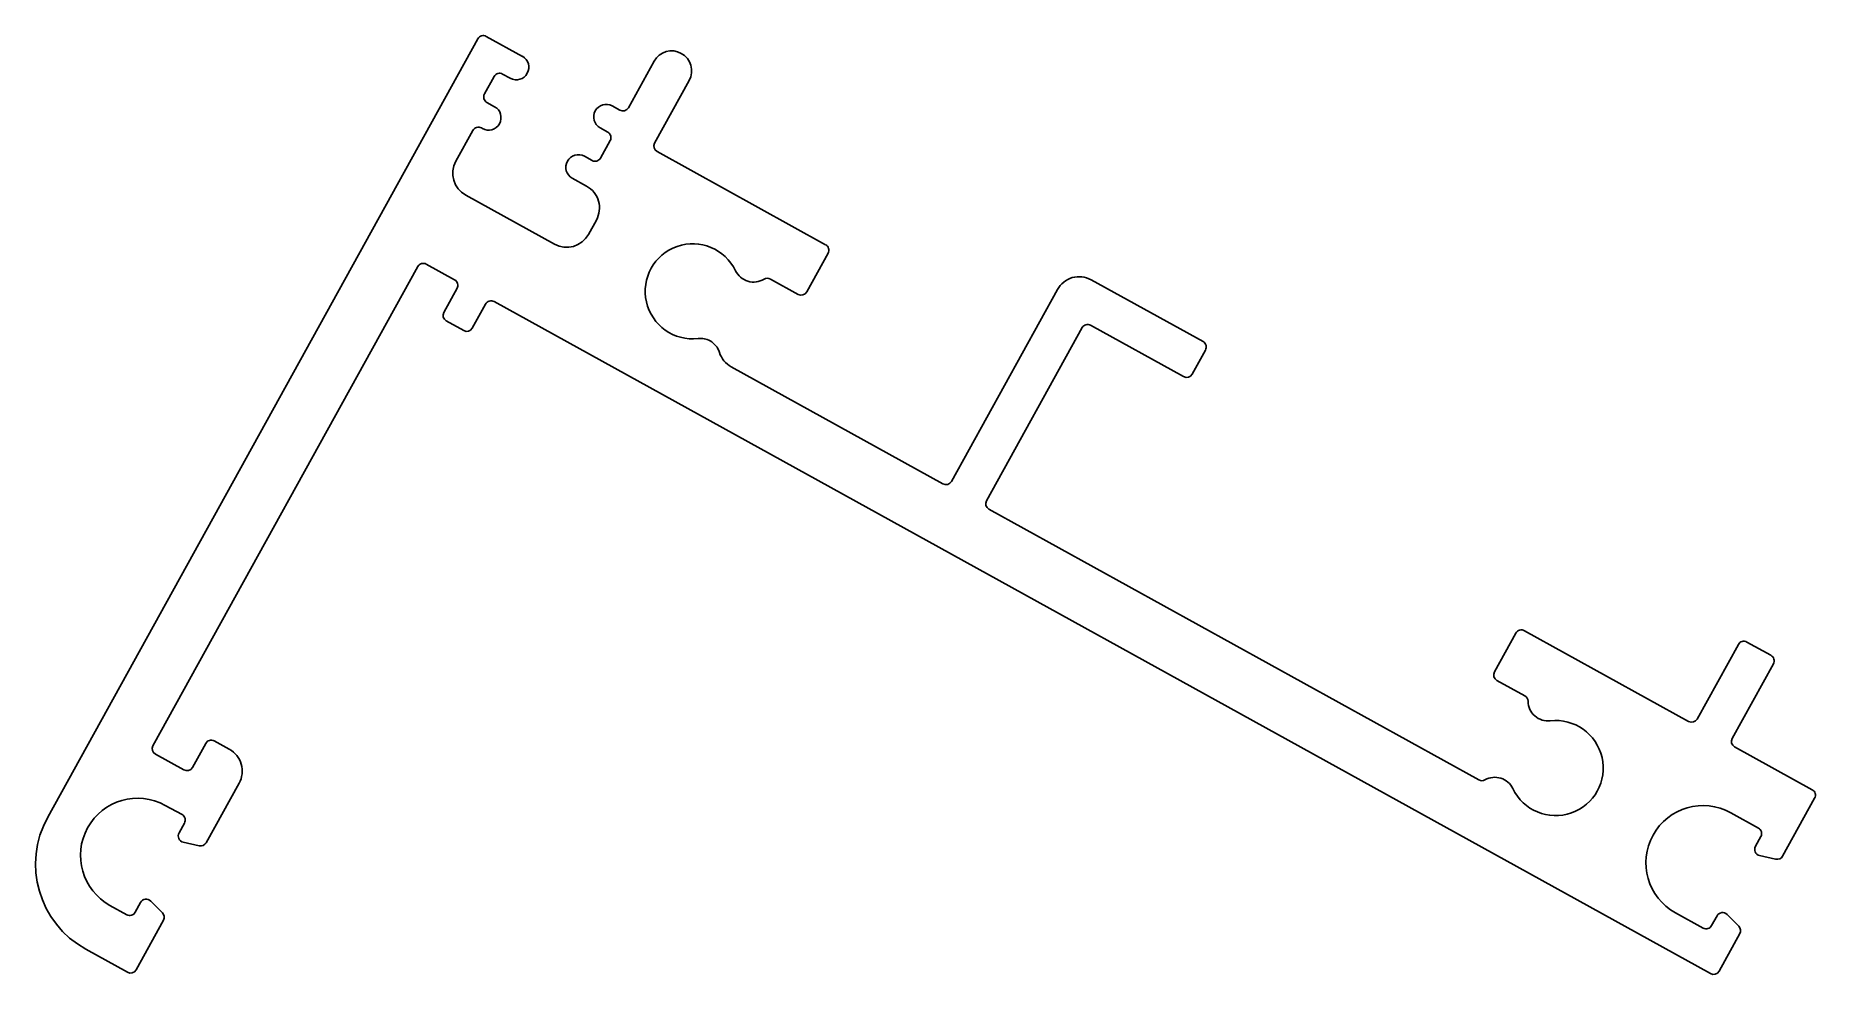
# Model space of a CAD drawing. Header units: inches. Extents: x -30.8 to 40.3, y -0.3 to 37.3.
import ezdxf

# ---------------------------------------------------------------- set-up
doc = ezdxf.new("R2010")
doc.units = ezdxf.units.IN
doc.header["$MEASUREMENT"] = 0
doc.layers.add('1', color=7, linetype='Continuous')
doc.layers.add('CLIP', color=7, linetype='Continuous')

msp = doc.modelspace()

# ---------------------------------------------------------------- linework, layer by layer
at = {"layer": '1', "color": 7, "linetype": 'Continuous'}
for centre, radius, start, end in [((-11.588, 35.991), 0.5, 241.08, 61.08), ((-12.7, 33.977), 0.5, 241.08, 61.08), ((-7.999, 34.008), 0.5, 61.08, 241.08), ((-9.111, 31.995), 0.5, 61.08, 241.08), ((10.906, 26.63), 0.991, 61.08, 151.08), ((27.003, 7.725), 0.25, 241.08, 299.49187)]:
    msp.add_arc(centre, radius, start, end, dxfattribs=at)
at = {"layer": 'CLIP', "color": 7, "linetype": 'Continuous'}
for p, q in [((-13.13, 37.128), (-30.319, 6.016)), ((-11.346, 36.428), (-12.79, 37.226)), ((-12.862, 34.924), (-12.476, 35.624)), ((-12.136, 35.722), (-11.83, 35.553)), ((-6.084, 36.234), (-7.111, 34.374)), ((-6.063, 32.962), (-4.683, 35.46)), ((-12.458, 34.415), (-12.765, 34.584)), ((-7.451, 34.276), (-7.757, 34.445)), ((-14.004, 32.237), (-13.325, 33.466)), ((-12.986, 33.564), (-12.942, 33.54)), ((-8.241, 33.57), (-7.934, 33.401)), ((-7.837, 33.061), (-8.223, 32.361)), ((-8.563, 32.263), (-8.869, 32.432)), ((0.774, 28.899), (-5.965, 32.622)), ((-9.353, 31.557), (-8.782, 31.242)), ((-10.066, 28.918), (-13.613, 30.878)), ((-8.39, 29.883), (-8.707, 29.31)), ((0.016, 27.01), (0.872, 28.559)), ((-26.112, 8.874), (-15.531, 28.025)), ((-15.192, 28.123), (-14.054, 27.494)), ((-13.956, 27.155), (-14.488, 26.192)), ((-1.435, 27.526), (-0.323, 26.912)), ((10.039, 27.109), (5.801, 19.438)), ((15.857, 25.026), (11.385, 27.497)), ((-13.35, 25.563), (-12.818, 26.526)), ((-12.478, 26.624), (36.141, -0.238)), ((-14.39, 25.852), (-13.69, 25.465)), ((11.363, 25.681), (15.083, 23.626)), ((7.201, 18.665), (11.024, 25.583)), ((15.423, 23.724), (15.955, 24.687)), ((5.461, 19.34), (-2.998, 24.014)), ((26.882, 7.506), (7.299, 18.325)), ((28.362, 13.371), (27.507, 11.822)), ((35.267, 9.842), (28.702, 13.469)), ((37.253, 12.92), (35.607, 9.94)), ((38.555, 12.486), (37.593, 13.018)), ((37.007, 9.166), (38.653, 12.146)), ((27.604, 11.482), (28.716, 10.868)), ((-24.005, 8.966), (-24.537, 8.003)), ((-23.061, 8.73), (-23.665, 9.064)), ((40.204, 7.115), (37.105, 8.827)), ((-24.877, 7.905), (-26.015, 8.534)), ((-23.982, 4.996), (-22.67, 7.371)), ((-25.62, 6.488), (-24.95, 6.118)), ((39.023, 4.461), (40.301, 6.775)), ((-24.852, 5.778), (-25.068, 5.387)), ((36.948, 6.195), (38.055, 5.583)), ((-24.902, 5.016), (-24.261, 4.871)), ((38.153, 5.243), (37.937, 4.852)), ((38.103, 4.481), (38.744, 4.336)), ((-27.16, 2.118), (-27.83, 2.488)), ((-26.604, 2.607), (-26.82, 2.216)), ((-25.737, 2.198), (-26.202, 2.664)), ((35.845, 1.583), (34.738, 2.195)), ((-26.79, -0.086), (-25.695, 1.896)), ((36.401, 2.072), (36.185, 1.681)), ((37.268, 1.663), (36.803, 2.129)), ((-28.797, 0.737), (-27.129, -0.184)), ((36.481, -0.14), (37.31, 1.361))]:
    msp.add_line(p, q, dxfattribs=at)
for centre, radius, start, end in [((-12.911, 37.007), 0.25, 61.07996, 151.08004), ((-5.383, 35.847), 0.8, 331.08, 151.08), ((-12.257, 35.503), 0.25, 61.07996, 151.08004), ((-12.644, 34.803), 0.25, 151.07996, 241.08004), ((-7.33, 34.495), 0.25, 241.08, 331.08), ((-13.106, 33.345), 0.25, 61.08, 151.08), ((-8.055, 33.182), 0.25, 331.07996, 61.08004), ((-5.844, 32.841), 0.25, 151.08, 241.08), ((-13.129, 31.753), 1, 151.08, 241.08), ((-8.442, 32.482), 0.25, 241.07996, 331.08004), ((-9.266, 30.366), 1, 331.08, 61.08), ((-9.582, 29.794), 1, 241.08, 331.08), ((-4.539, 27.036), 1.9, 25.64905, 276.51095), ((0.654, 28.68), 0.25, 331.08, 61.08), ((-15.313, 27.904), 0.25, 61.08, 151.08), ((-2.105, 28.205), 0.8, 205.64903, 301.26816), ((-14.175, 27.276), 0.25, 331.08, 61.08), ((-1.558, 27.304), 0.254, 61.08, 121.26816), ((-12.599, 26.405), 0.25, 61.08, 151.08), ((-0.202, 27.131), 0.25, 241.08, 331.08), ((-14.269, 26.071), 0.25, 151.08, 241.08), ((11.243, 25.462), 0.25, 61.08, 151.08), ((-13.569, 25.684), 0.25, 241.08, 331.08), ((-4.233, 24.353), 0.8, 61.08, 96.51098), ((-4.233, 24.353), 0.8, 17.31826, 61.07998), ((15.736, 24.807), 0.25, 331.08, 61.08), ((-2.514, 24.889), 1, 197.31827, 241.08), ((15.204, 23.845), 0.25, 241.08, 331.08), ((5.582, 19.559), 0.25, 241.08, 331.08), ((7.42, 18.544), 0.25, 151.08, 241.08), ((28.581, 13.25), 0.25, 61.08, 151.08), ((37.472, 12.799), 0.25, 61.08, 151.08), ((38.434, 12.267), 0.25, 331.08, 61.08), ((27.725, 11.701), 0.25, 151.08, 241.08), ((28.593, 10.646), 0.254, 0.89184, 61.08), ((29.647, 10.662), 0.8, 180.89184, 276.51097), ((29.953, 7.979), 1.9, 205.64905, 96.51095), ((35.388, 10.061), 0.25, 241.08, 331.08), ((-25.894, 8.753), 0.25, 151.08, 241.08), ((-23.786, 8.845), 0.25, 61.08, 151.08), ((-23.545, 7.855), 1, 331.08, 61.08), ((37.226, 9.046), 0.25, 151.08, 241.08), ((-24.756, 8.124), 0.25, 241.08, 331.08), ((27.52, 6.811), 0.8, 25.64905, 119.49187), ((40.083, 6.896), 0.25, 331.08, 61.08), ((-26.725, 4.488), 2.285, 61.08, 241.08), ((35.843, 4.195), 2.285, 61.08, 241.08), ((-26.918, 4.138), 3.885, 151.08, 241.08), ((-25.071, 5.899), 0.25, 331.07996, 61.08004), ((-24.846, 5.264), 0.254, 151.08, 257.22434), ((-24.204, 5.119), 0.254, 257.22434, 331.08), ((37.934, 5.364), 0.25, 331.07996, 61.08004), ((38.159, 4.729), 0.254, 151.08, 257.22434), ((38.801, 4.584), 0.254, 257.22434, 331.08), ((-27.039, 2.337), 0.25, 241.07996, 331.08004), ((-26.382, 2.484), 0.254, 44.93566, 151.08), ((-25.917, 2.018), 0.254, 331.08, 44.93566), ((36.623, 1.949), 0.254, 44.93566, 151.08), ((35.966, 1.802), 0.25, 241.07996, 331.08004), ((37.088, 1.483), 0.254, 331.08, 44.93566), ((-27.009, 0.035), 0.25, 241.08, 331.08), ((36.262, -0.019), 0.25, 241.08, 331.08)]:
    msp.add_arc(centre, radius, start, end, dxfattribs=at)

doc.saveas('drawing.dxf')
